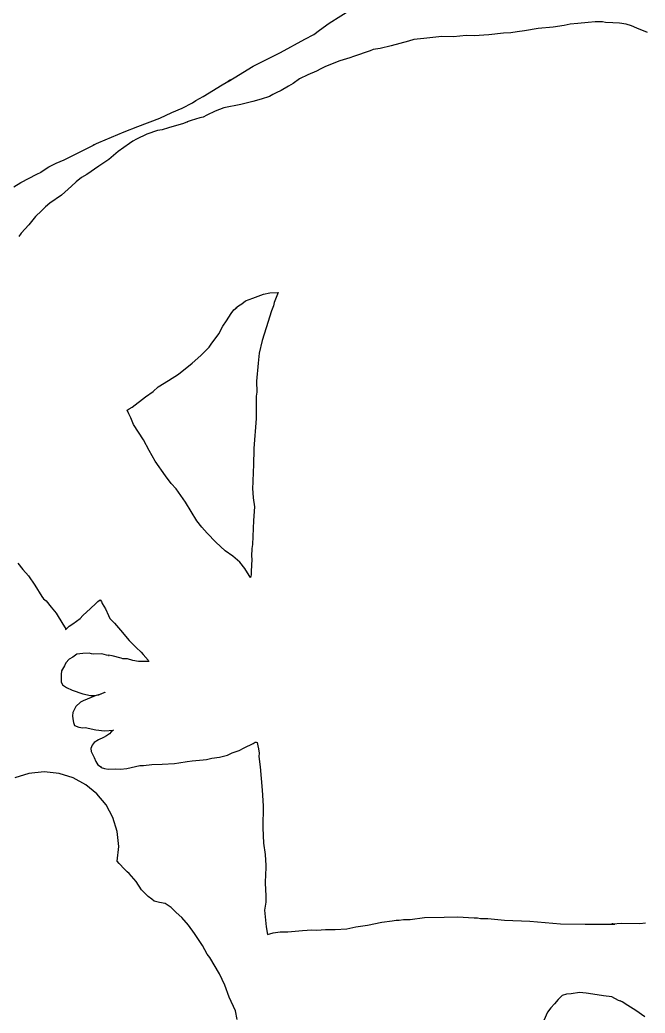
# Model space of a CAD drawing. Extents: x -2300 to 2026, y -6513 to 1502.
# Drawn here: x -2150.7 to -2031.4, y -2796.1 to -2606.7 of the extents above; entities that cross this region are included whole.
import ezdxf

# ---------------------------------------------------------------- set-up
doc = ezdxf.new("R2010")
doc.units = 0

msp = doc.modelspace()

# ---------------------------------------------------------------- linework, layer by layer
at = {"layer": 'Layer 1'}
for p, q in [((-2091.662074, -2607.260121), (-2087.246174, -2604.457451)), ((-2094.594094, -2609.446842), (-2093.535424, -2608.636161)), ((-2093.535424, -2608.636161), (-2091.662074, -2607.260121)), ((-2054.399791, -2608.768321), (-2055.829591, -2608.910137)), ((-2051.766881, -2608.300327), (-2054.399791, -2608.768321)), ((-2048.961251, -2608.024315), (-2051.766881, -2608.300327)), ((-2046.822581, -2607.704699), (-2048.961251, -2608.024315)), ((-2045.713871, -2607.49007), (-2046.822581, -2607.704699)), ((-2044.247871, -2607.34402), (-2045.713871, -2607.49007)), ((-2042.275991, -2607.145689), (-2044.247871, -2607.34402)), ((-2040.891409, -2607.037581), (-2042.275991, -2607.145689)), ((-2039.505711, -2607.023134), (-2040.891409, -2607.037581)), ((-2038.958978, -2607.130872), (-2039.505711, -2607.023134)), ((-2037.572988, -2607.209824), (-2038.958978, -2607.130872)), ((-2036.295825, -2607.267503), (-2037.572988, -2607.209824)), ((-2035.028978, -2607.446467), (-2036.295825, -2607.267503)), ((-2033.981472, -2607.820375), (-2035.028978, -2607.446467)), ((-2032.958888, -2608.258418), (-2033.981472, -2607.820375)), ((-2030.943058, -2609.048192), (-2032.958888, -2608.258418)), ((-2100.950024, -2612.866093), (-2096.314894, -2610.321023)), ((-2096.314894, -2610.321023), (-2094.594094, -2609.446842)), ((-2076.51044, -2610.688557), (-2079.82111, -2611.576919)), ((-2075.49, -2610.37), (-2076.51044, -2610.688557)), ((-2073.608281, -2610.200453), (-2075.490201, -2610.369997)), ((-2075.490201, -2610.369997), (-2075.49, -2610.37)), ((-2070.193261, -2609.826228), (-2073.608281, -2610.200453)), ((-2067.943461, -2609.920843), (-2070.193261, -2609.826228)), ((-2065.556711, -2609.667267), (-2067.943461, -2609.920843)), ((-2064.011121, -2609.708541), (-2065.556711, -2609.667267)), ((-2061.195353, -2609.536219), (-2064.011121, -2609.708541)), ((-2058.391811, -2609.220228), (-2061.195353, -2609.536219)), ((-2056.978301, -2609.09725), (-2058.391811, -2609.220228)), ((-2055.829591, -2608.910137), (-2056.978301, -2609.09725)), ((-2083.829005, -2612.591857), (-2087.027915, -2613.630507)), ((-2083.26047, -2612.317538), (-2083.829005, -2612.591857)), ((-2081.94518, -2612.141644), (-2083.26047, -2612.317538)), ((-2079.82111, -2611.576919), (-2081.94518, -2612.141644)), ((-2106.140714, -2615.505783), (-2100.950024, -2612.866093)), ((-2089.610878, -2614.471033), (-2092.383918, -2615.535503)), ((-2087.721968, -2613.921548), (-2089.610878, -2614.471033)), ((-2087.027915, -2613.630507), (-2087.721968, -2613.921548)), ((-2109.802894, -2617.730603), (-2106.140714, -2615.505783)), ((-2093.278419, -2615.984182), (-2094.116408, -2616.427464)), ((-2092.383918, -2615.535503), (-2093.278419, -2615.984182)), ((-2112.074114, -2619.041453), (-2110.531768, -2618.126309)), ((-2110.92402, -2618.394528), (-2109.802894, -2617.730603)), ((-2110.65769, -2618.218549), (-2110.92402, -2618.394528)), ((-2110.481687, -2618.104234), (-2110.65769, -2618.218549)), ((-2110.531768, -2618.126309), (-2110.481687, -2618.104234)), ((-2097.325578, -2617.929874), (-2098.511118, -2618.79834)), ((-2095.739608, -2617.14025), (-2097.325578, -2617.929874)), ((-2094.116408, -2616.427464), (-2095.739608, -2617.14025)), ((-2115.706704, -2621.251883), (-2112.074114, -2619.041453)), ((-2100.829283, -2620.115325), (-2101.776912, -2620.5721)), ((-2099.454513, -2619.287288), (-2100.829283, -2620.115325)), ((-2098.511118, -2618.79834), (-2099.454513, -2619.287288)), ((-2117.741679, -2622.485684), (-2117.080604, -2622.015574)), ((-2117.080604, -2622.015574), (-2115.706704, -2621.251883)), ((-2104.647369, -2621.789789), (-2106.253644, -2622.194732)), ((-2103.078234, -2621.257687), (-2104.647369, -2621.789789)), ((-2102.428208, -2620.906321), (-2103.078234, -2621.257687)), ((-2101.776912, -2620.5721), (-2102.428208, -2620.906321)), ((-2121.693719, -2624.347074), (-2119.698236, -2623.479879)), ((-2119.698236, -2623.479879), (-2117.741679, -2622.485684)), ((-2111.768814, -2623.460495), (-2113.399936, -2624.080438)), ((-2108.522704, -2622.77893), (-2111.768814, -2623.460495)), ((-2106.253644, -2622.194732), (-2108.522704, -2622.77893)), ((-2128.183669, -2626.982104), (-2123.967349, -2625.395664)), ((-2123.967349, -2625.395664), (-2121.693719, -2624.347074)), ((-2116.357311, -2625.34559), (-2118.011691, -2625.863748)), ((-2115.71554, -2625.2097), (-2116.357311, -2625.34559)), ((-2114.977884, -2624.830395), (-2115.71554, -2625.2097)), ((-2113.399936, -2624.080438), (-2114.977884, -2624.830395)), ((-2130.763179, -2628.040434), (-2128.183669, -2626.982104)), ((-2123.553951, -2627.61232), (-2124.394053, -2627.774668)), ((-2122.341321, -2627.21841), (-2123.553951, -2627.61232)), ((-2119.481291, -2626.390373), (-2122.341321, -2627.21841)), ((-2118.682875, -2626.125357), (-2119.481291, -2626.390373)), ((-2118.011691, -2625.863748), (-2118.735929, -2626.093879)), ((-2118.735929, -2626.093879), (-2118.697039, -2626.103804)), ((-2118.697039, -2626.103804), (-2118.682875, -2626.125357)), ((-2135.604299, -2630.059514), (-2130.763179, -2628.040434)), ((-2128.432643, -2629.387138), (-2129.119871, -2629.762475)), ((-2126.455337, -2628.471763), (-2128.432643, -2629.387138)), ((-2124.394053, -2627.774668), (-2126.455337, -2628.471763)), ((-2139.311139, -2631.899945), (-2136.988509, -2630.766055)), ((-2136.988509, -2630.766055), (-2136.522206, -2630.486888)), ((-2136.717568, -2630.550847), (-2136.624238, -2630.511799)), ((-2136.665495, -2630.528196), (-2136.717568, -2630.550847)), ((-2136.522206, -2630.486888), (-2136.665495, -2630.528196)), ((-2136.624238, -2630.511799), (-2135.604299, -2630.059514)), ((-2129.768043, -2630.226394), (-2131.932323, -2631.737264)), ((-2129.119871, -2629.762475), (-2129.768043, -2630.226394)), ((-2143.734937, -2633.986132), (-2142.255329, -2633.363195)), ((-2142.255329, -2633.363195), (-2139.311139, -2631.899945)), ((-2133.704183, -2633.294494), (-2135.645373, -2634.544384)), ((-2131.932323, -2631.737264), (-2133.704183, -2633.294494)), ((-2146.591894, -2635.645509), (-2145.175239, -2634.691615)), ((-2145.175239, -2634.691615), (-2143.734937, -2633.986132)), ((-2135.645373, -2634.544384), (-2137.890093, -2636.132094)), ((-2150.516509, -2637.689645), (-2147.420889, -2636.090935)), ((-2147.420889, -2636.090935), (-2146.616863, -2635.676224)), ((-2146.616863, -2635.676224), (-2146.591894, -2635.645509)), ((-2138.907783, -2636.746772), (-2139.923734, -2637.523081)), ((-2137.890093, -2636.132094), (-2138.907783, -2636.746772)), ((-2151.858829, -2638.517894), (-2150.516509, -2637.689645)), ((-2140.857492, -2638.393349), (-2142.747823, -2640.116282)), ((-2139.923734, -2637.523081), (-2140.857492, -2638.393349)), ((-2142.747823, -2640.116282), (-2144.985553, -2641.620172)), ((-2145.798642, -2642.330417), (-2146.548073, -2643.100352)), ((-2144.985553, -2641.620172), (-2145.798642, -2642.330417)), ((-2147.729383, -2644.133282), (-2148.996203, -2645.771152)), ((-2146.548073, -2643.100352), (-2147.729383, -2644.133282)), ((-2148.996203, -2645.771152), (-2150.451193, -2647.368382)), ((-2150.451193, -2647.368382), (-2150.849548, -2647.949829)), ((-2107.60255, -2660.232961), (-2106.24048, -2659.720518)), ((-2106.24048, -2659.720518), (-2104.1979, -2658.952382)), ((-2104.1979, -2658.952382), (-2103.0041, -2658.693091)), ((-2103.0041, -2658.693091), (-2103.0039, -2658.6931)), ((-2103.0039, -2658.6931), (-2101.41471, -2658.645687)), ((-2101.41471, -2658.645687), (-2102.146439, -2660.575657)), ((-2109.883674, -2661.957828), (-2109.581203, -2661.751665)), ((-2109.581203, -2661.751665), (-2109.297035, -2661.497881)), ((-2109.488394, -2661.596497), (-2108.975627, -2661.20853)), ((-2109.430814, -2661.569553), (-2109.488394, -2661.596497)), ((-2109.297035, -2661.497881), (-2109.430814, -2661.569553)), ((-2108.975627, -2661.20853), (-2108.350366, -2660.811656)), ((-2108.350366, -2660.811656), (-2107.60255, -2660.232961)), ((-2102.30032, -2661.206422), (-2102.685552, -2662.166116)), ((-2102.146439, -2660.575657), (-2102.30032, -2661.206422)), ((-2111.253577, -2664.055651), (-2110.357383, -2662.664581)), ((-2110.357383, -2662.664581), (-2109.883674, -2661.957828)), ((-2102.685552, -2662.166116), (-2103.718902, -2665.406506)), ((-2112.751326, -2666.565801), (-2111.958213, -2665.090061)), ((-2111.958213, -2665.090061), (-2111.253577, -2664.055651)), ((-2103.718902, -2665.406506), (-2104.447589, -2667.783991)), ((-2114.196156, -2668.508891), (-2112.751326, -2666.565801)), ((-2116.138618, -2670.677329), (-2114.577366, -2669.087586)), ((-2114.577366, -2669.087586), (-2114.196156, -2668.508891)), ((-2104.447589, -2667.783991), (-2105.020862, -2670.201796)), ((-2117.839566, -2672.115466), (-2116.138618, -2670.677329)), ((-2105.020862, -2670.201796), (-2105.223638, -2672.110596)), ((-2120.395006, -2674.256676), (-2117.839566, -2672.115466)), ((-2105.223638, -2672.110596), (-2105.553837, -2675.537896)), ((-2122.350718, -2675.431952), (-2120.395006, -2674.256676)), ((-2125.276446, -2677.51739), (-2124.272936, -2676.656756)), ((-2124.272936, -2676.656756), (-2122.350718, -2675.431952)), ((-2105.553837, -2675.537896), (-2105.487797, -2677.674456)), ((-2129.238626, -2680.52305), (-2126.710906, -2678.58355)), ((-2126.710906, -2678.58355), (-2125.276446, -2677.51739)), ((-2105.567807, -2678.444285), (-2105.623052, -2680.497655)), ((-2105.487797, -2677.674456), (-2105.567807, -2678.444285)), ((-2129.807293, -2680.833246), (-2129.238626, -2680.52305)), ((-2105.623052, -2680.497655), (-2105.624507, -2681.408658)), ((-2130.20213, -2681.130743), (-2129.807293, -2680.833246)), ((-2129.902199, -2681.830773), (-2130.20213, -2681.130743)), ((-2129.500669, -2682.538743), (-2129.902199, -2681.830773)), ((-2129.000291, -2683.808103), (-2129.500669, -2682.538743)), ((-2105.624507, -2681.408658), (-2105.597546, -2681.424434)), ((-2105.597546, -2681.424434), (-2105.620935, -2682.709355)), ((-2127.104821, -2686.740103), (-2129.000291, -2683.808103)), ((-2105.620935, -2682.709355), (-2106.04977, -2688.410575)), ((-2126.038978, -2688.794193), (-2127.104821, -2686.740103)), ((-2124.892491, -2690.800493), (-2126.038978, -2688.794193)), ((-2106.04977, -2688.410575), (-2106.076863, -2691.632135)), ((-2122.899231, -2693.635973), (-2124.892491, -2690.800493)), ((-2106.076863, -2691.632135), (-2106.161106, -2692.782535)), ((-2121.787771, -2695.088213), (-2122.899231, -2693.635973)), ((-2106.161106, -2692.782535), (-2106.214235, -2694.852205)), ((-2120.879301, -2696.121993), (-2121.787771, -2695.088213)), ((-2106.214235, -2694.852205), (-2106.267574, -2695.965145)), ((-2119.093691, -2698.639123), (-2120.879301, -2696.121993)), ((-2106.267574, -2695.965145), (-2106.168515, -2697.800285)), ((-2106.168515, -2697.800285), (-2105.898218, -2699.546525)), ((-2116.894691, -2702.189823), (-2119.093691, -2698.639123)), ((-2105.898218, -2699.546525), (-2106.099724, -2702.147685)), ((-2115.955394, -2703.397771), (-2116.894691, -2702.189823)), ((-2114.930851, -2704.534443), (-2115.955394, -2703.397771)), ((-2106.099724, -2702.147685), (-2106.29361, -2706.728775)), ((-2113.29584, -2706.306354), (-2114.930851, -2704.534443)), ((-2111.523031, -2707.940153), (-2113.29584, -2706.306354)), ((-2106.29361, -2706.728775), (-2106.414895, -2707.470664)), ((-2110.07754, -2708.97689), (-2111.523031, -2707.940153)), ((-2108.704911, -2710.087923), (-2110.07754, -2708.97689)), ((-2106.468869, -2708.435226), (-2106.469663, -2708.978785)), ((-2106.469663, -2708.978785), (-2106.39775, -2709.514726)), ((-2106.422663, -2707.973225), (-2106.468869, -2708.435226)), ((-2106.40021, -2707.989935), (-2106.422663, -2707.973225)), ((-2106.414895, -2707.470664), (-2106.398593, -2707.988149)), ((-2106.398593, -2707.988149), (-2106.40021, -2707.989935)), ((-2151.089594, -2710.281415), (-2150.118682, -2711.505055)), ((-2107.790221, -2711.316592), (-2108.704911, -2710.087923)), ((-2106.39775, -2709.514726), (-2106.519246, -2711.891316)), ((-2150.118682, -2711.505055), (-2149.057812, -2712.716635)), ((-2149.057812, -2712.716635), (-2147.797972, -2714.462455)), ((-2106.935381, -2712.623683), (-2107.790221, -2711.316592)), ((-2106.71165, -2712.923825), (-2106.935381, -2712.623683)), ((-2106.657887, -2713.048496), (-2106.71165, -2712.923825)), ((-2106.53983, -2712.482605), (-2106.657887, -2713.048496)), ((-2106.519246, -2711.891316), (-2106.53983, -2712.482605)), ((-2147.797972, -2714.462455), (-2146.498762, -2716.631605)), ((-2146.498762, -2716.631605), (-2146.141285, -2717.055757)), ((-2146.141285, -2717.055757), (-2145.688081, -2717.480386)), ((-2145.688081, -2717.480386), (-2144.717804, -2718.703396)), ((-2137.20366, -2718.952738), (-2136.17496, -2718.005744)), ((-2136.17496, -2718.005744), (-2135.785892, -2717.601488)), ((-2135.785892, -2717.601488), (-2135.336339, -2717.283116)), ((-2135.336339, -2717.283116), (-2135.137638, -2717.571193)), ((-2135.137638, -2717.571193), (-2135.008468, -2717.948806)), ((-2135.008468, -2717.948806), (-2134.3341, -2719.013906)), ((-2144.717804, -2718.703396), (-2143.724244, -2719.825436)), ((-2143.724244, -2719.825436), (-2143.344727, -2720.467419)), ((-2143.344727, -2720.467419), (-2142.147967, -2722.419829)), ((-2139.149722, -2720.846516), (-2138.65654, -2720.285178)), ((-2138.65654, -2720.285178), (-2137.20366, -2718.952738)), ((-2134.3341, -2719.013906), (-2133.74842, -2720.238816)), ((-2133.74842, -2720.238816), (-2133.504581, -2720.833386)), ((-2142.147967, -2722.419829), (-2141.934184, -2722.78707)), ((-2141.69987, -2722.755532), (-2141.299398, -2722.322463)), ((-2141.299398, -2722.322463), (-2140.559202, -2721.827165)), ((-2140.559202, -2721.827165), (-2139.149722, -2720.846516)), ((-2133.504581, -2720.833386), (-2132.648815, -2721.741856)), ((-2132.648815, -2721.741856), (-2131.478305, -2723.087206)), ((-2141.946884, -2722.970161), (-2141.69987, -2722.755532)), ((-2141.934184, -2722.78707), (-2141.946884, -2722.970161)), ((-2131.478305, -2723.087206), (-2129.803185, -2725.058026)), ((-2129.803185, -2725.058026), (-2128.472865, -2726.365486)), ((-2139.831931, -2727.671256), (-2140.565565, -2728.215238)), ((-2138.65642, -2727.493113), (-2139.831931, -2727.671256)), ((-2137.475031, -2727.47102), (-2138.65642, -2727.493113)), ((-2137.006191, -2727.571535), (-2137.475031, -2727.47102)), ((-2136.539256, -2727.610296), (-2137.006191, -2727.571535)), ((-2135.038116, -2727.591246), (-2136.539256, -2727.610296)), ((-2134.14806, -2727.802489), (-2135.038116, -2727.591246)), ((-2133.647739, -2727.913141), (-2134.14806, -2727.802489)), ((-2133.07999, -2727.97288), (-2133.783904, -2727.838297)), ((-2133.783904, -2727.838297), (-2133.749753, -2727.87173)), ((-2133.749753, -2727.87173), (-2133.647739, -2727.913141)), ((-2131.37417, -2728.388592), (-2133.07999, -2727.97288)), ((-2128.472865, -2726.365486), (-2127.530105, -2727.246017)), ((-2127.530105, -2727.246017), (-2127.176623, -2727.693902)), ((-2127.176623, -2727.693902), (-2126.186873, -2728.782502)), ((-2142.160892, -2729.864751), (-2142.709954, -2730.829101)), ((-2141.939701, -2729.323521), (-2142.160892, -2729.864751)), ((-2141.249458, -2728.587347), (-2141.939701, -2729.323521)), ((-2140.565565, -2728.215238), (-2141.249458, -2728.587347)), ((-2131.046299, -2728.509453), (-2131.37417, -2728.388592)), ((-2130.144179, -2728.537393), (-2131.046299, -2728.509453)), ((-2129.11744, -2728.819967), (-2130.144179, -2728.537393)), ((-2128.075779, -2729.052376), (-2129.11744, -2728.819967)), ((-2126.411239, -2729.027823), (-2128.075779, -2729.052376)), ((-2126.057545, -2729.008773), (-2126.411239, -2729.027823)), ((-2126.186873, -2728.782502), (-2126.057545, -2729.008773)), ((-2142.709954, -2730.829101), (-2142.814597, -2731.529981)), ((-2142.814597, -2731.529981), (-2142.777476, -2732.241341)), ((-2142.777476, -2732.241341), (-2142.774592, -2732.907824)), ((-2142.774592, -2732.907824), (-2142.570255, -2733.516841)), ((-2142.570255, -2733.516841), (-2141.815804, -2734.028405)), ((-2141.815804, -2734.028405), (-2140.730083, -2734.510086)), ((-2140.730083, -2734.510086), (-2138.698465, -2735.176941)), ((-2138.698465, -2735.176941), (-2137.20389, -2735.496292)), ((-2136.33183, -2735.603236), (-2138.6047, -2736.567586)), ((-2137.20389, -2735.496292), (-2136.453488, -2735.524424)), ((-2136.453488, -2735.524424), (-2135.689635, -2735.403212)), ((-2135.689635, -2735.403212), (-2136.33183, -2735.603236)), ((-2135.626465, -2735.382034), (-2134.463995, -2734.897531)), ((-2134.498925, -2734.928222), (-2135.626465, -2735.382034)), ((-2134.464, -2734.89753), (-2134.498925, -2734.928222)), ((-2134.463995, -2734.897531), (-2134.464, -2734.89753)), ((-2140.033049, -2737.62417), (-2140.587163, -2738.747324)), ((-2139.126033, -2736.785814), (-2140.033049, -2737.62417)), ((-2138.6047, -2736.567586), (-2139.126033, -2736.785814)), ((-2140.587163, -2738.747324), (-2140.618516, -2739.372904)), ((-2140.618516, -2739.372904), (-2140.547793, -2739.995944)), ((-2140.547793, -2739.995944), (-2140.479293, -2740.665472)), ((-2140.479293, -2740.665472), (-2140.230294, -2741.273564)), ((-2140.230294, -2741.273564), (-2139.450992, -2741.571722)), ((-2139.450992, -2741.571722), (-2138.636454, -2741.671284)), ((-2138.636454, -2741.671284), (-2138.23831, -2741.634666)), ((-2138.23831, -2741.634666), (-2136.19721, -2742.087208)), ((-2136.19721, -2742.087208), (-2134.504358, -2742.246513)), ((-2134.130076, -2743.2206), (-2134.739246, -2743.526114)), ((-2134.504358, -2742.246513), (-2132.80547, -2742.111973)), ((-2133.565986, -2742.840951), (-2134.130076, -2743.2206)), ((-2133.249334, -2742.468419), (-2133.565986, -2742.840951)), ((-2132.80547, -2742.111973), (-2133.249334, -2742.468419)), ((-2136.89104, -2744.986186), (-2137.155576, -2745.656417)), ((-2136.519566, -2744.473954), (-2136.89104, -2744.986186)), ((-2135.654012, -2743.962411), (-2136.519566, -2744.473954)), ((-2134.739246, -2743.526114), (-2135.654012, -2743.962411)), ((-2107.889616, -2745.47725), (-2106.164116, -2744.668263)), ((-2106.164116, -2744.668263), (-2105.772957, -2744.445432)), ((-2105.772957, -2744.445432), (-2105.57839, -2744.41484)), ((-2105.57839, -2744.41484), (-2105.413548, -2744.518827)), ((-2105.413548, -2744.518827), (-2105.253661, -2745.128505)), ((-2105.253661, -2745.128505), (-2105.183467, -2745.692307)), ((-2137.155576, -2745.656417), (-2137.103765, -2746.209272)), ((-2137.103765, -2746.209272), (-2136.518296, -2747.361716)), ((-2112.568681, -2747.259928), (-2111.09403, -2746.879537)), ((-2111.09403, -2746.879537), (-2110.18048, -2746.443505)), ((-2110.18048, -2746.443505), (-2108.82645, -2746.015093)), ((-2108.82645, -2746.015093), (-2107.889616, -2745.47725)), ((-2105.183467, -2745.692307), (-2105.055409, -2746.517169)), ((-2105.055409, -2746.517169), (-2105.065992, -2747.129095)), ((-2136.518296, -2747.361716), (-2136.188467, -2748.0917)), ((-2136.188467, -2748.0917), (-2135.777677, -2748.781356)), ((-2135.777677, -2748.781356), (-2135.313917, -2749.098855)), ((-2130.256999, -2749.478372), (-2127.790239, -2748.867081)), ((-2127.790239, -2748.867081), (-2127.072268, -2748.886131)), ((-2127.072268, -2748.886131), (-2125.482238, -2748.706638)), ((-2125.482238, -2748.706638), (-2123.553748, -2748.597207)), ((-2123.553748, -2748.597207), (-2121.198968, -2748.51254)), ((-2121.198968, -2748.51254), (-2120.379397, -2748.337069)), ((-2120.379397, -2748.337069), (-2118.737717, -2748.133658)), ((-2118.737717, -2748.133658), (-2117.78522, -2747.989937)), ((-2117.78522, -2747.989937), (-2115.72275, -2747.779541)), ((-2115.72275, -2747.779541), (-2115.10405, -2747.746733)), ((-2115.10405, -2747.746733), (-2114.07175, -2747.509032)), ((-2114.07175, -2747.509032), (-2112.568681, -2747.259928)), ((-2105.065992, -2747.129095), (-2104.837181, -2749.111985)), ((-2148.943588, -2750.389677), (-2151.620058, -2751.220487)), ((-2146.07, -2750.1), (-2148.943588, -2750.389677)), ((-2146.069654, -2750.099961), (-2146.07, -2750.1)), ((-2143.196004, -2750.389583), (-2146.069654, -2750.099961)), ((-2140.519463, -2751.220371), (-2143.196004, -2750.389583)), ((-2135.313917, -2749.098855), (-2135.143949, -2749.274114)), ((-2135.143949, -2749.274114), (-2134.552912, -2749.480644)), ((-2134.552912, -2749.480644), (-2133.844638, -2749.561107)), ((-2133.844638, -2749.561107), (-2132.489449, -2749.513297)), ((-2132.489449, -2749.513297), (-2131.468579, -2749.607065)), ((-2131.468579, -2749.607065), (-2130.256999, -2749.478372)), ((-2104.837181, -2749.111985), (-2104.458722, -2753.583215)), ((-2138.097371, -2752.534983), (-2140.519463, -2751.220371)), ((-2135.987068, -2754.276079), (-2138.097371, -2752.534983)), ((-2134.245895, -2756.386316), (-2135.987068, -2754.276079)), ((-2104.458722, -2753.583215), (-2104.239859, -2756.590355)), ((-2132.931192, -2758.808353), (-2134.245895, -2756.386316)), ((-2104.239859, -2756.590355), (-2104.321351, -2760.776475)), ((-2132.100298, -2761.484849), (-2132.931192, -2758.808353)), ((-2131.810554, -2764.358461), (-2132.100298, -2761.484849)), ((-2104.321351, -2760.776475), (-2104.169586, -2763.694075)), ((-2104.169586, -2763.694075), (-2103.866269, -2765.831685)), ((-2132.117046, -2767.127691), (-2131.810554, -2764.358461)), ((-2103.866269, -2765.831685), (-2103.736147, -2767.979698)), ((-2131.763564, -2767.566475), (-2132.117046, -2767.127691)), ((-2130.727454, -2768.629465), (-2131.763564, -2767.566475)), ((-2130.236336, -2769.127119), (-2130.727454, -2768.629465)), ((-2129.80078, -2769.480151), (-2130.236336, -2769.127119)), ((-2128.47385, -2771.017901), (-2129.80078, -2769.480151)), ((-2103.736147, -2767.979698), (-2103.786682, -2770.128505)), ((-2127.474363, -2772.588461), (-2128.47385, -2771.017901)), ((-2103.886271, -2770.733393), (-2103.90458, -2771.299225)), ((-2103.90458, -2771.299225), (-2103.777369, -2773.757725)), ((-2103.786682, -2770.128505), (-2103.886271, -2770.733393)), ((-2126.202043, -2773.880261), (-2127.474363, -2772.588461)), ((-2125.493174, -2774.387201), (-2126.202043, -2773.880261)), ((-2125.075134, -2774.747457), (-2125.493174, -2774.387201)), ((-2124.020693, -2774.994631), (-2125.075134, -2774.747457)), ((-2122.930534, -2775.221801), (-2124.020693, -2774.994631)), ((-2121.825978, -2775.973085), (-2122.930534, -2775.221801)), ((-2103.764669, -2774.944745), (-2104.001735, -2776.461755)), ((-2103.777369, -2773.757725), (-2103.764669, -2774.944745)), ((-2120.858744, -2776.906451), (-2121.825978, -2775.973085)), ((-2119.767814, -2777.85535), (-2120.858744, -2776.906451)), ((-2104.001735, -2776.461755), (-2103.702439, -2779.656425)), ((-2118.481309, -2779.338787), (-2119.767814, -2777.85535)), ((-2084.360069, -2779.361157), (-2081.600159, -2778.744574)), ((-2081.600159, -2778.744574), (-2079.654739, -2778.484225)), ((-2079.654739, -2778.484225), (-2078.90269, -2778.35024)), ((-2078.90269, -2778.35024), (-2078.297114, -2778.352356)), ((-2078.297114, -2778.352356), (-2077.48855, -2778.227685)), ((-2077.48855, -2778.227685), (-2076.22427, -2778.223452)), ((-2076.22427, -2778.223452), (-2073.46372, -2777.887326)), ((-2073.46372, -2777.887326), (-2069.73226, -2777.817053)), ((-2069.73226, -2777.817053), (-2067.17555, -2777.738525)), ((-2067.17555, -2777.738525), (-2063.97643, -2777.937703)), ((-2063.97643, -2777.937703), (-2063.37297, -2777.922886)), ((-2063.37297, -2777.922886), (-2062.78856, -2778.042689)), ((-2062.78856, -2778.042689), (-2061.41146, -2778.055389)), ((-2061.41146, -2778.055389), (-2058.23562, -2778.35659)), ((-2058.23562, -2778.35659), (-2053.35122, -2778.544338)), ((-2053.35122, -2778.544338), (-2047.55898, -2779.072656)), ((-2047.55898, -2779.072656), (-2042.81639, -2779.164096)), ((-2042.81639, -2779.164096), (-2038.2861, -2779.168329)), ((-2038.2861, -2779.168329), (-2037.150503, -2779.118373)), ((-2037.756458, -2779.077724), (-2037.685521, -2779.054893)), ((-2037.542809, -2779.092844), (-2037.756458, -2779.077724)), ((-2037.685521, -2779.054893), (-2035.80114, -2778.96767)), ((-2037.150503, -2779.118373), (-2037.542809, -2779.092844)), ((-2035.80114, -2778.96767), (-2032.41893, -2779.027148)), ((-2032.41893, -2779.027148), (-2031.31594, -2778.912213)), ((-2117.351014, -2780.94652), (-2118.481309, -2779.338787)), ((-2115.842474, -2783.23696), (-2117.351014, -2780.94652)), ((-2103.702439, -2779.656425), (-2103.435528, -2781.105495)), ((-2103.435528, -2781.105495), (-2102.376348, -2780.799003)), ((-2102.376348, -2780.799003), (-2100.991391, -2780.580643)), ((-2100.991391, -2780.580643), (-2099.580238, -2780.589454)), ((-2099.580238, -2780.589454), (-2096.748568, -2780.375883)), ((-2096.748568, -2780.375883), (-2094.969938, -2780.236395)), ((-2094.969938, -2780.236395), (-2093.993629, -2780.270897)), ((-2093.993629, -2780.270897), (-2092.341149, -2780.148766)), ((-2092.341149, -2780.148766), (-2090.520819, -2780.185596)), ((-2090.520819, -2780.185596), (-2088.286049, -2780.035101)), ((-2088.286049, -2780.035101), (-2086.612199, -2779.662569)), ((-2086.612199, -2779.662569), (-2084.360069, -2779.361157)), ((-2114.93358, -2784.85642), (-2115.842474, -2783.23696)), ((-2114.460718, -2785.49417), (-2114.93358, -2784.85642)), ((-2112.607158, -2788.63487), (-2114.460718, -2785.49417)), ((-2111.571048, -2790.79407), (-2112.607158, -2788.63487)), ((-2110.734967, -2793.03477), (-2111.571048, -2790.79407)), ((-2046.386503, -2792.511368), (-2047.20941, -2792.753037)), ((-2045.51756, -2792.45734), (-2046.386503, -2792.511368)), ((-2043.93832, -2792.178364), (-2045.51756, -2792.45734)), ((-2042.653508, -2792.308221), (-2043.93832, -2792.178364)), ((-2041.37949, -2792.513008), (-2042.653508, -2792.308221)), ((-2039.30643, -2792.781612), (-2041.37949, -2792.513008)), ((-2109.571647, -2795.66874), (-2110.734967, -2793.03477)), ((-2048.67202, -2794.319157), (-2049.377476, -2795.111105)), ((-2047.991992, -2793.488711), (-2048.67202, -2794.319157)), ((-2047.20941, -2792.753037), (-2047.991992, -2793.488711)), ((-2037.76, -2793.01), (-2039.30643, -2792.781612)), ((-2036.482539, -2793.672042), (-2037.765869, -2793.000637)), ((-2037.765869, -2793.000637), (-2037.76, -2793.01)), ((-2036.10784, -2793.82415), (-2036.482539, -2793.672042)), ((-2035.750386, -2793.954404), (-2036.164493, -2793.748956)), ((-2036.164493, -2793.748956), (-2036.142734, -2793.777663)), ((-2036.142734, -2793.777663), (-2036.10784, -2793.82415)), ((-2034.675756, -2794.67936), (-2035.750386, -2793.954404)), ((-2109.244623, -2797.35339), (-2109.571647, -2795.66874)), ((-2050.01483, -2795.950677), (-2050.6856, -2797.493507)), ((-2049.377476, -2795.111105), (-2050.01483, -2795.950677)), ((-2033.166996, -2795.579999), (-2034.675756, -2794.67936)), ((-2031.449746, -2796.839409), (-2033.166996, -2795.579999))]:
    msp.add_line(p, q, dxfattribs=at)

doc.saveas('drawing.dxf')
